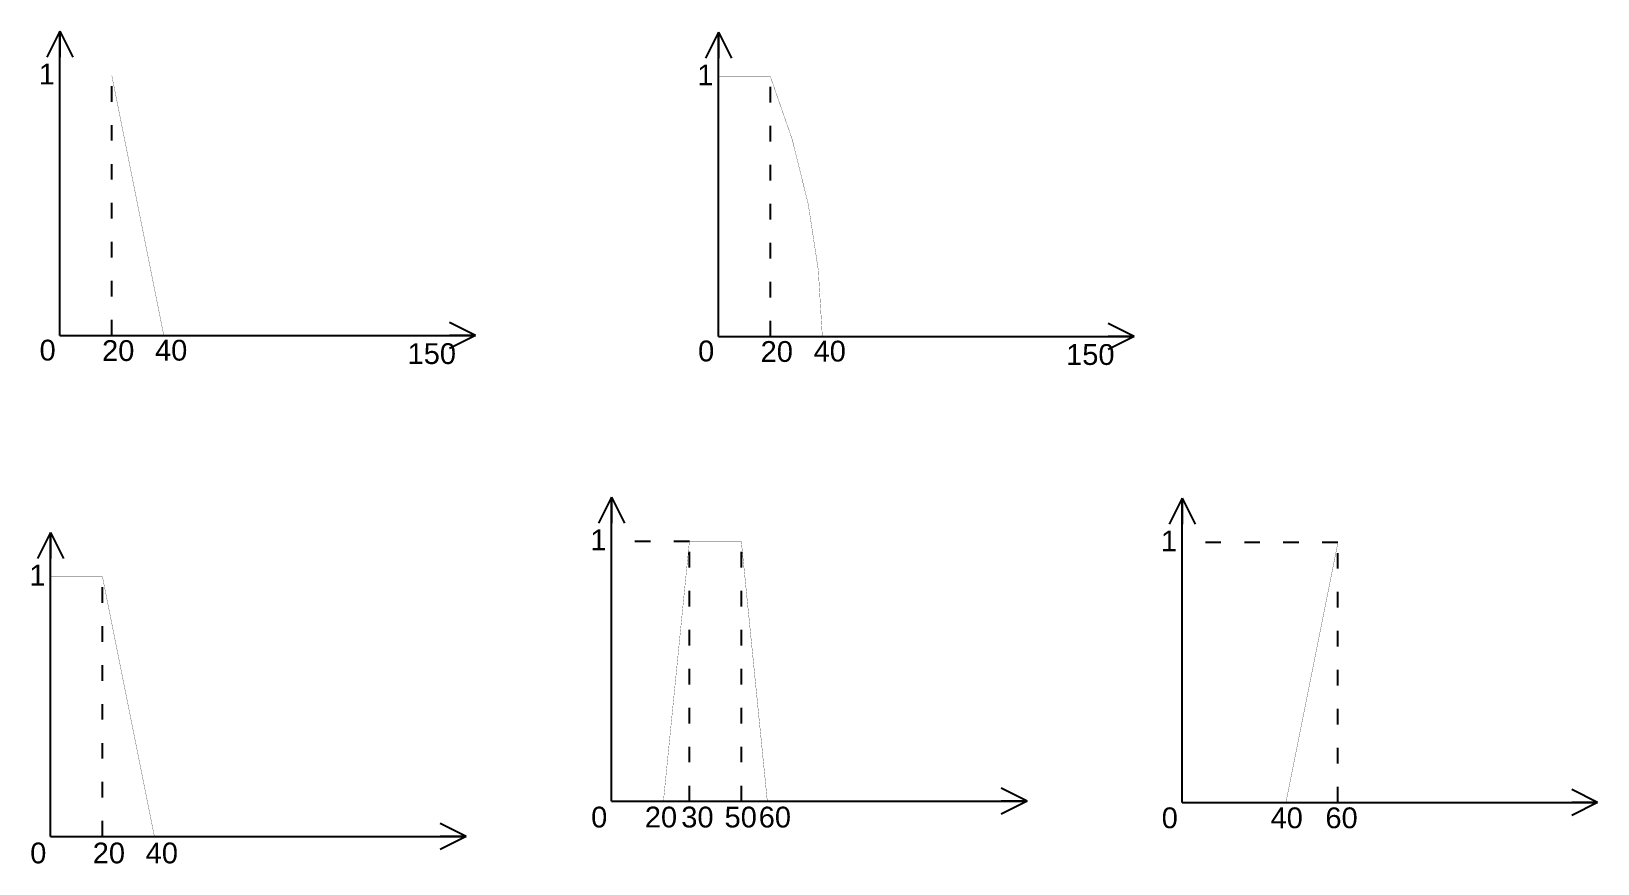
# Model space of a CAD drawing. Header units: millimetres. Extents: x -11 to 592, y -203 to 117.
import ezdxf

# ---------------------------------------------------------------- set-up
doc = ezdxf.new("R2010")
doc.units = ezdxf.units.MM
doc.linetypes.add('ACAD_ISO03W100', pattern=[30, 12, -18])
doc.styles.get("Standard").update_dxf_attribs({"font": 'arial.ttf'})

msp = doc.modelspace()

# ---------------------------------------------------------------- linework, layer by layer
for p, q in [((0, 117.09), (-5, 107.09)), ((0, 100), (0, 117.09)), ((0, 117.09), (0, 107.09)), ((0, 117.09), (5, 107.09)), ((253.5, 116.73), (248.5, 106.73)), ((253.5, 99.65), (253.5, 116.73)), ((253.5, 116.73), (253.5, 106.73)), ((253.5, 116.73), (258.5, 106.73)), ((0, 0), (0, 100)), ((253.5, -0.35), (253.5, 99.65)), ((0, 0), (160, 0)), ((142.91, 0), (160, 0)), ((160, 0), (150, 5)), ((160, 0), (150, 0)), ((160, 0), (150, -5)), ((413.5, -0.35), (403.5, 4.65)), ((253.5, -0.35), (413.5, -0.35)), ((396.41, -0.35), (413.5, -0.35)), ((413.5, -0.35), (403.5, -0.35)), ((413.5, -0.35), (403.5, -5.35)), ((212.33, -62.27), (207.33, -72.27)), ((212.33, -79.35), (212.33, -62.27)), ((212.33, -62.27), (212.33, -72.27)), ((212.33, -62.27), (217.33, -72.27)), ((431.96, -62.68), (426.96, -72.68)), ((431.96, -79.77), (431.96, -62.68)), ((431.96, -62.68), (431.96, -72.68)), ((431.96, -62.68), (436.96, -72.68)), ((-3.6, -75.83), (-8.6, -85.83)), ((-3.6, -92.92), (-3.6, -75.83)), ((-3.6, -75.83), (-3.6, -85.83)), ((-3.6, -75.83), (1.4, -85.83)), ((212.33, -179.35), (212.33, -79.35)), ((431.96, -179.77), (431.96, -79.77)), ((-3.6, -192.92), (-3.6, -92.92)), ((372.33, -179.35), (362.33, -174.35)), ((591.96, -179.77), (581.96, -174.77)), ((212.33, -179.35), (372.33, -179.35)), ((355.25, -179.35), (372.33, -179.35)), ((372.33, -179.35), (362.33, -179.35)), ((372.33, -179.35), (362.33, -184.35)), ((431.96, -179.77), (591.96, -179.77)), ((574.88, -179.77), (591.96, -179.77)), ((591.96, -179.77), (581.96, -179.77)), ((591.96, -179.77), (581.96, -184.77)), ((-3.6, -192.92), (156.4, -192.92)), ((139.31, -192.92), (156.4, -192.92)), ((156.4, -192.92), (146.4, -187.92)), ((156.4, -192.92), (146.4, -192.92)), ((156.4, -192.92), (146.4, -197.92))]:
    msp.add_line(p, q)
at = {"linetype": 'ACAD_ISO03W100', "ltscale": 0.5}
for p, q in [((20, 0), (20, 100)), ((273.5, -0.35), (273.5, 99.65)), ((242.33, -79.35), (212.33, -79.35)), ((242.33, -179.35), (242.33, -79.35)), ((262.33, -179.35), (262.33, -79.35)), ((491.96, -79.77), (431.96, -79.77)), ((491.96, -179.77), (491.96, -79.77)), ((16.4, -192.92), (16.4, -92.92))]:
    msp.add_line(p, q, dxfattribs=at)
at = {"color": 1, "const_width": 0.1}
for points in [[(0, 100), (20, 100), (40, 0), (150, 0)], [(-3.6, -92.92), (16.4, -92.92), (36.4, -192.92), (146.4, -192.92)]]:
    msp.add_lwpolyline(points, dxfattribs=at)
msp.add_lwpolyline([(253.5, 99.65), (273.5, 99.65, -0.091499), (293.5, -0.35), (403.5, -0.35)], format="xyb", dxfattribs=at)
at = {"color": 5, "const_width": 0.1}
msp.add_lwpolyline([(212.33, -179.35), (232.33, -179.35), (242.33, -79.35), (262.33, -79.35), (272.33, -179.35), (353.17, -179.35)], dxfattribs=at)
at = {"color": 3, "const_width": 0.1}
msp.add_lwpolyline([(431.96, -179.77), (451.96, -179.77), (471.96, -179.77), (491.96, -79.77), (574.86, -79.77)], dxfattribs=at)

# ---------------------------------------------------------------- texts
at = {"char_height": 8, "attachment_point": 1}
for s, insert in [('1', (-8.13, 104.64)), ('1', (245.37, 104.29)), ('0', (-7.82, -1.64)), ('20', (16.25, -1.83)), ('40', (36.63, -1.69)), ('150', (133.84, -3)), ('0', (245.68, -1.99)), ('20', (269.75, -2.18)), ('40', (290.13, -2.04)), ('150', (387.34, -3.35)), ('1', (204.2, -74.71)), ('1', (423.83, -75.13)), ('1', (-11.74, -88.28)), ('0', (204.51, -181.42)), ('20', (225.17, -181.42)), ('30', (239.21, -181.42)), ('50', (255.87, -181.42)), ('60', (269.01, -181.42)), ('0', (424.14, -181.71)), ('40', (466.04, -181.71)), ('60', (487.16, -181.71)), ('0', (-11.42, -195.25)), ('20', (12.65, -195.25)), ('40', (33.03, -195.25))]:
    msp.add_mtext_dynamic_manual_height_columns(s, width=6.6813, gutter_width=12.5, heights=[0], dxfattribs=dict(at, insert=insert))

doc.saveas('drawing.dxf')
